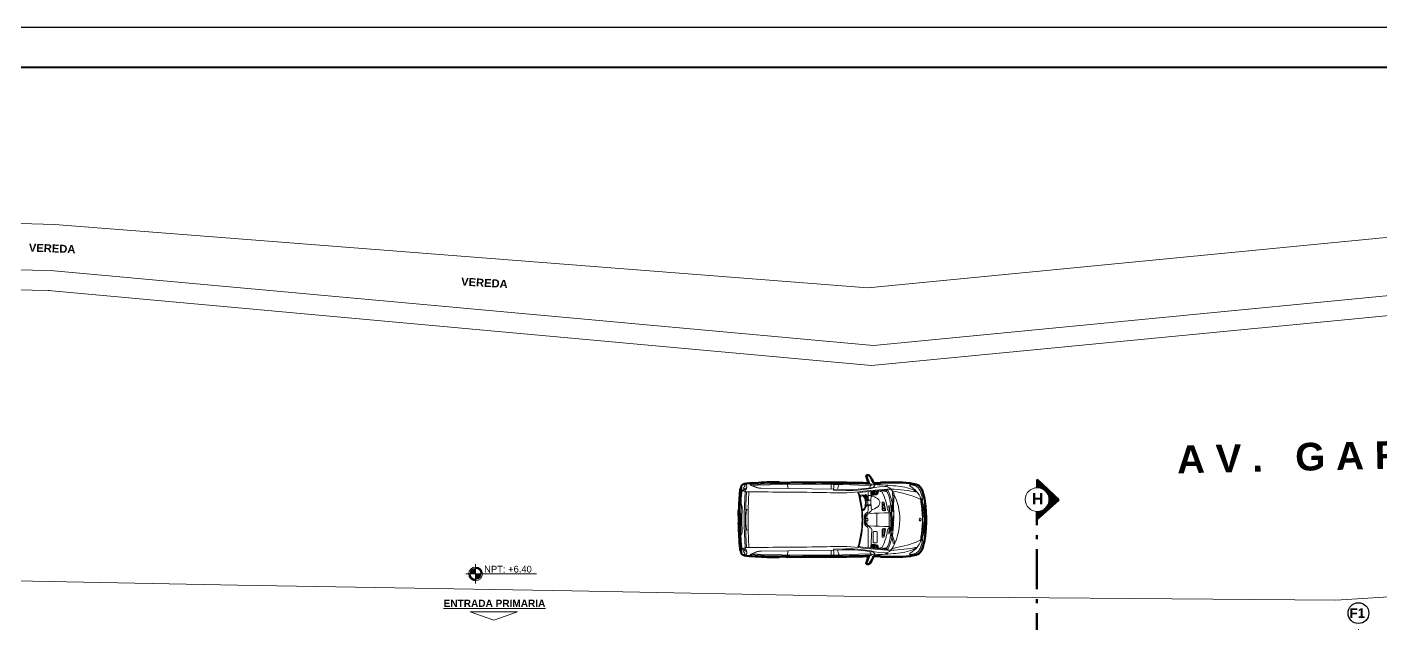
# Model space of a CAD drawing. Header units: millimetres. Extents: x 1 to 121, y 0 to 90.
# Drawn here: x 60.77 to 94.61, y 75.03 to 89.95 of the extents above; entities that cross this region are included whole.
import ezdxf
from ezdxf.enums import TextEntityAlignment as Align

# ---------------------------------------------------------------- set-up
doc = ezdxf.new("R2010")
doc.units = ezdxf.units.MM
for name, pattern in [('1CORTE', [1.5, 1, -0.25, 0, -0.25]), ('ACAD_ISO04W100', [30, 24, -3, 0, -3]), ('Dot & Dashed', [0.670278, 0.352778, -0.176389, 0, -0.141111])]:
    doc.linetypes.add(name, pattern=pattern)
for name, color, linetype, lineweight in [('1', 7, 'Continuous', 5), ('AA. Proyeccion Corte', 10, '1CORTE', 50), ('CORTE_EJE', 31, 'ACAD_ISO04W100', 80), ('Cotas varias El', 253, 'Continuous', 13), ('GRAFO 0 BLANCO', 7, 'Continuous', 0), ('GRAFO 4', 7, 'Continuous', 30), ('GRAFO01', 7, 'Continuous', 0), ('letras sr', 7, 'Continuous', 5), ('NOMBRES_Pen_No__7', 7, 'Continuous', 35), ('PISTA', 1, 'Continuous', 5), ('TEXTO 100', 7, 'Continuous', 20), ('TEXTOS-SUBTITULO', 7, 'Continuous', 30), ('VEREDA', 1, 'Continuous', 5)]:
    doc.layers.add(name, color=color, linetype=linetype, lineweight=lineweight)
doc.layers.add('Estructura – Carga', color=7, linetype='Continuous')
doc.styles.add('GENERATED_STYLE_1', font='arialbd.ttf')
doc.styles.add('JOS', font='arial.ttf', dxfattribs={"height": 1})
doc.styles.add('Santa Rosa 1 50', font='trebuc.ttf')
doc.styles.add('TURBO_BASS', font='swisseb.ttf')

# ---------------------------------------------------------------- blocks, each defined once
blk = doc.blocks.new('A$C7EDD13F0')
at = {"layer": 'GRAFO 0 BLANCO', "color": 252, "lineweight": 50, "true_color": 0x939598}
for p, q in [((1.04, 2.035), (1.018, 2.047)), ((3.191, 2.206), (3.251, 2.028)), ((3.533, 2.025), (3.372, 2.028)), ((4.68, 1.372), (4.671, 1.385)), ((4.687, 1.112), (4.68, 1.372)), ((0.01, 1.346), (0, 1.319)), ((0, 1.319), (0.003, 1.09)), ((0.003, 1.067), (0.002, 1)), ((0.003, 1.09), (0.013, 1.077)), ((0.013, 1.077), (0.003, 1.067)), ((4.68, 0.853), (4.687, 1.112)), ((0.002, 1), (0.008, 0.999)), ((4.671, 0.84), (4.68, 0.853)), ((1.018, 0.177), (1.04, 0.189)), ((3.251, 0.196), (3.191, 0.018)), ((3.372, 0.196), (3.533, 0.199))]:
    blk.add_line(p, q, dxfattribs=at)
at = {"layer": 'GRAFO 0 BLANCO', "color": 252, "true_color": 0x939598}
for p, q in [((2.373, 1.853), (2.386, 2.043)), ((3.207, 2.223), (3.284, 2.012)), ((0.061, 1.848), (0.044, 1.489)), ((0.061, 1.848), (0.063, 1.917)), ((0.069, 1.847), (0.061, 1.848)), ((0.076, 1.732), (0.067, 1.638)), ((0.071, 1.878), (0.068, 1.862)), ((0.068, 1.862), (0.086, 1.854)), ((0.071, 1.851), (0.069, 1.847)), ((0.075, 1.9), (0.071, 1.878)), ((0.085, 1.847), (0.071, 1.851)), ((0.078, 1.923), (0.075, 1.9)), ((0.087, 1.846), (0.076, 1.732)), ((0.082, 1.942), (0.078, 1.923)), ((0.088, 1.959), (0.082, 1.942)), ((0.162, 1.808), (0.085, 1.847)), ((0.086, 1.854), (0.11, 1.842)), ((0.096, 1.973), (0.088, 1.959)), ((0.109, 1.985), (0.096, 1.973)), ((0.107, 1.844), (0.109, 1.861)), ((0.126, 1.993), (0.109, 1.985)), ((0.109, 1.861), (0.113, 1.886)), ((0.11, 1.842), (0.138, 1.827)), ((0.113, 1.886), (0.12, 1.908)), ((0.135, 1.989), (0.12, 1.99)), ((0.12, 1.908), (0.133, 1.923)), ((0.144, 1.994), (0.126, 1.993)), ((0.133, 1.923), (0.149, 1.937)), ((0.133, 1.83), (0.135, 1.845)), ((0.144, 1.986), (0.135, 1.989)), ((0.135, 1.845), (0.144, 1.87)), ((0.138, 1.827), (0.158, 1.816)), ((0.178, 1.993), (0.144, 1.994)), ((0.151, 1.98), (0.144, 1.986)), ((0.144, 1.87), (0.159, 1.889)), ((0.149, 1.937), (0.158, 1.943)), ((0.156, 1.972), (0.151, 1.98)), ((0.161, 1.808), (0.153, 1.634)), ((0.158, 1.958), (0.156, 1.972)), ((0.158, 1.943), (0.158, 1.958)), ((0.158, 1.816), (0.162, 1.814)), ((0.159, 1.889), (0.175, 1.903)), ((0.161, 1.808), (0.162, 1.826)), ((0.162, 1.826), (0.168, 1.845)), ((0.179, 1.805), (0.162, 1.808)), ((0.168, 1.845), (0.182, 1.866)), ((0.175, 1.903), (0.192, 1.908)), ((0.188, 1.991), (0.178, 1.993)), ((0.253, 1.807), (0.179, 1.805)), ((0.182, 1.866), (0.195, 1.884)), ((0.193, 1.984), (0.188, 1.991)), ((0.19, 1.649), (0.197, 1.806)), ((0.192, 1.908), (0.203, 1.908)), ((0.199, 1.972), (0.193, 1.984)), ((0.195, 1.884), (0.202, 1.899)), ((0.203, 1.957), (0.199, 1.972)), ((0.202, 1.899), (0.206, 1.927)), ((0.206, 1.927), (0.203, 1.957)), ((0.253, 1.807), (0.237, 1.378)), ((0.287, 1.982), (0.291, 1.985)), ((0.287, 1.979), (0.287, 1.982)), ((0.287, 1.979), (0.461, 1.912)), ((0.291, 1.985), (0.406, 1.993)), ((0.357, 1.969), (0.355, 1.967)), ((0.355, 1.967), (0.355, 1.964)), ((0.355, 1.964), (0.358, 1.961)), ((0.364, 1.97), (0.357, 1.969)), ((0.357, 1.969), (0.357, 1.969)), ((0.358, 1.961), (0.458, 1.919)), ((0.471, 1.975), (0.364, 1.97)), ((0.406, 1.993), (0.552, 2.001)), ((0.458, 1.919), (0.476, 1.911)), ((1.078, 1.995), (0.471, 1.975)), ((0.476, 1.911), (0.495, 1.906)), ((0.495, 1.906), (0.524, 1.9)), ((0.552, 2.001), (0.808, 2.01)), ((0.562, 1.9), (1.238, 1.89)), ((0.808, 2.01), (1.002, 2.016)), ((1.002, 2.016), (1.282, 2.019)), ((1.602, 1.999), (1.078, 1.995)), ((1.22, 1.996), (1.221, 1.978)), ((1.221, 1.978), (1.239, 1.89)), ((1.238, 1.89), (1.829, 1.884)), ((1.282, 2.019), (1.626, 2.022)), ((1.931, 1.997), (1.602, 1.999)), ((1.626, 2.022), (2.08, 2.019)), ((1.829, 1.884), (2.374, 1.874)), ((2.362, 1.996), (1.931, 1.997)), ((2.08, 2.019), (2.431, 2.015)), ((2.318, 1.996), (2.311, 1.875)), ((2.607, 1.988), (2.362, 1.996)), ((2.685, 1.842), (2.373, 1.853)), ((2.374, 1.874), (2.598, 1.866)), ((2.431, 2.015), (2.776, 2.007)), ((2.598, 1.866), (2.718, 1.862)), ((3.01, 1.976), (2.607, 1.988)), ((2.79, 1.841), (2.685, 1.842)), ((2.718, 1.862), (2.809, 1.862)), ((2.776, 2.007), (3.163, 1.998)), ((2.872, 1.843), (2.79, 1.841)), ((2.809, 1.862), (2.909, 1.868)), ((2.985, 1.851), (2.872, 1.843)), ((2.909, 1.868), (3.161, 1.892)), ((3.051, 1.859), (2.985, 1.851)), ((3.311, 1.97), (3.01, 1.976)), ((3.316, 1.893), (3.051, 1.859)), ((3.161, 1.892), (3.313, 1.912)), ((3.163, 1.998), (3.312, 1.994)), ((3.251, 2.028), (3.253, 2.024)), ((3.301, 1.967), (3.279, 1.908)), ((3.311, 1.97), (3.301, 1.967)), ((3.311, 1.992), (3.311, 1.97)), ((3.313, 1.912), (3.401, 1.919)), ((3.341, 1.899), (3.316, 1.893)), ((3.353, 1.907), (3.341, 1.899)), ((3.41, 1.963), (3.353, 1.907)), ((3.372, 2.028), (3.377, 2.008)), ((3.377, 2.008), (3.39, 1.967)), ((3.39, 1.967), (3.41, 1.963)), ((3.401, 1.919), (3.521, 1.93)), ((3.42, 2.027), (3.406, 1.99)), ((3.406, 1.99), (3.41, 1.963)), ((3.521, 1.93), (3.647, 1.943)), ((3.647, 1.943), (3.69, 1.946)), ((3.69, 1.946), (3.712, 1.949)), ((3.712, 1.949), (3.73, 1.957)), ((3.73, 1.957), (3.734, 1.965)), ((3.734, 1.965), (3.731, 1.973)), ((3.834, 1.837), (3.914, 1.819)), ((3.847, 1.778), (3.844, 1.73)), ((3.844, 1.73), (3.855, 1.724)), ((3.859, 1.786), (3.847, 1.778)), ((3.855, 1.724), (3.858, 1.489)), ((3.877, 1.781), (3.859, 1.786)), ((3.871, 1.484), (3.89, 1.716)), ((3.882, 1.776), (3.877, 1.781)), ((3.883, 1.727), (3.882, 1.776)), ((3.89, 1.716), (3.883, 1.727)), ((3.914, 1.819), (4.108, 1.773)), ((4.108, 1.773), (4.244, 1.737)), ((4.244, 1.737), (4.364, 1.698)), ((4.278, 1.98), (4.269, 1.978)), ((4.269, 1.978), (4.269, 1.972)), ((4.269, 1.972), (4.292, 1.948)), ((4.292, 1.98), (4.278, 1.98)), ((4.312, 1.98), (4.292, 1.98)), ((4.292, 1.948), (4.329, 1.923)), ((4.347, 1.978), (4.312, 1.98)), ((4.329, 1.923), (4.368, 1.893)), ((4.385, 1.97), (4.347, 1.978)), ((4.364, 1.698), (4.436, 1.671)), ((4.368, 1.893), (4.412, 1.857)), ((4.416, 1.96), (4.385, 1.97)), ((4.412, 1.857), (4.446, 1.821)), ((4.451, 1.942), (4.416, 1.96)), ((4.446, 1.821), (4.465, 1.799)), ((4.487, 1.911), (4.451, 1.942)), ((4.465, 1.799), (4.483, 1.775)), ((4.483, 1.775), (4.51, 1.732)), ((4.518, 1.873), (4.487, 1.911)), ((4.51, 1.732), (4.541, 1.681)), ((4.54, 1.836), (4.518, 1.873)), ((4.559, 1.783), (4.54, 1.836)), ((4.587, 1.682), (4.559, 1.783)), ((0.011, 1.348), (0.021, 1.377)), ((0.022, 1.356), (0.012, 1.303)), ((0.021, 1.377), (0.022, 1.423)), ((0.022, 1.423), (0.04, 1.476)), ((0.026, 1.303), (0.022, 1.356)), ((0.04, 1.476), (0.053, 1.531)), ((0.053, 1.531), (0.054, 1.542)), ((0.054, 1.542), (0.067, 1.541)), ((0.067, 1.541), (0.055, 1.205)), ((0.067, 1.638), (0.062, 1.541)), ((0.082, 1.112), (0.087, 1.436)), ((0.153, 1.634), (0.138, 1.279)), ((0.174, 1.112), (0.182, 1.489)), ((0.182, 1.489), (0.19, 1.649)), ((0.196, 1.363), (0.183, 1.205)), ((0.237, 1.378), (0.196, 1.363)), ((0.237, 1.378), (0.238, 1.112)), ((3.753, 1.459), (3.754, 1.467)), ((3.761, 1.345), (3.753, 1.459)), ((3.754, 1.467), (3.762, 1.468)), ((3.762, 1.468), (3.779, 1.325)), ((3.841, 1.487), (3.831, 1.488)), ((3.831, 1.488), (3.839, 0.84)), ((3.856, 1.316), (3.841, 1.487)), ((3.858, 1.489), (3.864, 1.315)), ((3.88, 1.234), (3.871, 1.484)), ((4.436, 1.671), (4.493, 1.649)), ((4.493, 1.649), (4.536, 1.626)), ((4.536, 1.626), (4.549, 1.618)), ((4.541, 1.681), (4.554, 1.614)), ((4.541, 1.681), (4.549, 1.663)), ((4.549, 1.663), (4.565, 1.63)), ((4.549, 1.618), (4.559, 1.61)), ((4.558, 1.584), (4.567, 1.588)), ((4.558, 1.569), (4.558, 1.584)), ((4.559, 1.548), (4.558, 1.569)), ((4.559, 1.61), (4.565, 1.604)), ((4.565, 1.5), (4.559, 1.548)), ((4.563, 1.586), (4.569, 1.567)), ((4.565, 1.63), (4.58, 1.606)), ((4.565, 1.604), (4.567, 1.594)), ((4.574, 1.449), (4.565, 1.5)), ((4.567, 1.594), (4.567, 1.588)), ((4.567, 1.588), (4.584, 1.576)), ((4.569, 1.567), (4.582, 1.562)), ((4.569, 1.567), (4.584, 1.486)), ((4.583, 1.364), (4.574, 1.449)), ((4.58, 1.606), (4.589, 1.595)), ((4.582, 1.562), (4.589, 1.566)), ((4.582, 1.562), (4.583, 1.544)), ((4.583, 1.544), (4.597, 1.535)), ((4.593, 1.257), (4.583, 1.364)), ((4.584, 1.576), (4.6, 1.548)), ((4.584, 1.486), (4.597, 1.377)), ((4.599, 1.608), (4.587, 1.682)), ((4.589, 1.595), (4.596, 1.589)), ((4.596, 1.589), (4.601, 1.591)), ((4.597, 1.535), (4.604, 1.538)), ((4.597, 1.535), (4.611, 1.454)), ((4.597, 1.377), (4.609, 1.256)), ((4.601, 1.591), (4.599, 1.608)), ((4.6, 1.548), (4.617, 1.5)), ((4.607, 1.479), (4.622, 1.48)), ((4.611, 1.454), (4.623, 1.371)), ((4.617, 1.5), (4.628, 1.452)), ((4.623, 1.371), (4.633, 1.281)), ((4.628, 1.452), (4.642, 1.337)), ((0.012, 1.303), (0.017, 1.302)), ((0.017, 1.302), (0.02, 1.172)), ((0.02, 1.172), (0.035, 1.112)), ((0.034, 1.276), (0.026, 1.303)), ((0.034, 1.237), (0.034, 1.276)), ((0.042, 1.207), (0.034, 1.237)), ((0.061, 0.376), (0.035, 1.112)), ((0.055, 1.205), (0.042, 1.207)), ((0.043, 1.112), (0.042, 1.207)), ((0.067, 0.586), (0.043, 1.112)), ((0.055, 1.205), (0.055, 0.849)), ((0.082, 1.112), (0.087, 0.788)), ((0.138, 1.279), (0.139, 1.112)), ((0.138, 0.946), (0.139, 1.112)), ((0.174, 1.112), (0.182, 0.735)), ((0.183, 1.205), (0.181, 1.112)), ((0.183, 1.02), (0.181, 1.112)), ((0.196, 0.862), (0.183, 1.02)), ((0.237, 0.846), (0.238, 1.112)), ((3.764, 1.203), (3.761, 1.345)), ((3.764, 1.021), (3.761, 0.879)), ((3.765, 1.112), (3.764, 1.203)), ((3.765, 1.112), (3.764, 1.021)), ((3.779, 1.325), (3.785, 1.325)), ((3.785, 1.325), (3.784, 1.302)), ((3.784, 1.302), (3.791, 1.298)), ((3.791, 1.298), (3.795, 1.29)), ((3.795, 1.29), (3.796, 1.279)), ((3.796, 1.279), (3.802, 1.112)), ((3.801, 1.095), (3.802, 1.112)), ((3.81, 1.085), (3.801, 1.095)), ((3.809, 0.824), (3.81, 1.085)), ((3.85, 0.838), (3.867, 1.204)), ((3.864, 1.315), (3.856, 1.316)), ((3.867, 1.204), (3.88, 1.234)), ((4.6, 1.154), (4.593, 1.257)), ((4.6, 1.07), (4.593, 0.967)), ((4.595, 1.112), (4.596, 1.12)), ((4.595, 1.112), (4.596, 1.104)), ((4.596, 1.12), (4.598, 1.145)), ((4.596, 1.104), (4.598, 1.08)), ((4.598, 1.145), (4.6, 1.154)), ((4.598, 1.08), (4.6, 1.07)), ((4.6, 1.154), (4.606, 1.166)), ((4.6, 1.07), (4.606, 1.058)), ((4.606, 1.166), (4.616, 1.187)), ((4.606, 1.058), (4.616, 1.037)), ((4.61, 1.157), (4.608, 1.138)), ((4.608, 1.138), (4.608, 1.112)), ((4.608, 1.087), (4.608, 1.112)), ((4.61, 1.068), (4.608, 1.087)), ((4.609, 1.256), (4.614, 1.183)), ((4.609, 0.969), (4.614, 1.042)), ((4.614, 1.171), (4.61, 1.157)), ((4.614, 1.053), (4.61, 1.068)), ((4.62, 1.193), (4.614, 1.171)), ((4.62, 1.031), (4.614, 1.053)), ((4.616, 1.187), (4.624, 1.198)), ((4.616, 1.037), (4.624, 1.026)), ((4.624, 1.198), (4.63, 1.203)), ((4.624, 1.026), (4.63, 1.022)), ((4.63, 1.203), (4.634, 1.203)), ((4.63, 1.022), (4.634, 1.021)), ((4.633, 1.281), (4.636, 1.201)), ((4.633, 0.943), (4.636, 1.023)), ((4.634, 1.203), (4.64, 1.196)), ((4.634, 1.021), (4.64, 1.028)), ((4.64, 1.196), (4.645, 1.167)), ((4.64, 1.028), (4.645, 1.057)), ((4.642, 1.337), (4.649, 1.217)), ((4.645, 1.167), (4.648, 1.128)), ((4.645, 1.057), (4.648, 1.096)), ((4.648, 1.128), (4.648, 1.112)), ((4.648, 1.096), (4.648, 1.112)), ((4.649, 1.217), (4.653, 1.112)), ((4.649, 1.007), (4.653, 1.112)), ((0.011, 0.999), (0.039, 0.999)), ((0.153, 0.59), (0.138, 0.946)), ((0.182, 0.735), (0.19, 0.575)), ((0.237, 0.846), (0.196, 0.862)), ((0.253, 0.417), (0.237, 0.846)), ((3.761, 0.879), (3.753, 0.765)), ((3.753, 0.765), (3.754, 0.757)), ((3.754, 0.757), (3.762, 0.756)), ((3.762, 0.756), (3.779, 0.9)), ((3.779, 0.9), (3.785, 0.9)), ((3.784, 0.923), (3.791, 0.926)), ((3.785, 0.9), (3.784, 0.923)), ((3.791, 0.926), (3.793, 0.93)), ((3.797, 0.82), (3.793, 0.93)), ((3.802, 0.792), (3.797, 0.82)), ((3.858, 0.575), (3.802, 0.792)), ((3.891, 0.592), (3.809, 0.824)), ((3.839, 0.84), (3.85, 0.838)), ((4.565, 0.724), (4.559, 0.677)), ((4.574, 0.775), (4.565, 0.724)), ((4.569, 0.657), (4.584, 0.738)), ((4.583, 0.86), (4.574, 0.775)), ((4.582, 0.662), (4.583, 0.68)), ((4.593, 0.967), (4.583, 0.86)), ((4.583, 0.68), (4.597, 0.689)), ((4.584, 0.738), (4.597, 0.847)), ((4.597, 0.847), (4.609, 0.969)), ((4.597, 0.689), (4.611, 0.77)), ((4.597, 0.689), (4.604, 0.687)), ((4.6, 0.676), (4.617, 0.724)), ((4.607, 0.745), (4.622, 0.745)), ((4.611, 0.77), (4.623, 0.853)), ((4.617, 0.724), (4.628, 0.773)), ((4.623, 0.853), (4.633, 0.943)), ((4.628, 0.773), (4.642, 0.887)), ((4.642, 0.887), (4.649, 1.007)), ((0.069, 0.377), (0.061, 0.376)), ((0.061, 0.376), (0.063, 0.308)), ((0.076, 0.492), (0.067, 0.586)), ((0.068, 0.362), (0.086, 0.371)), ((0.071, 0.346), (0.068, 0.362)), ((0.071, 0.373), (0.069, 0.377)), ((0.085, 0.377), (0.071, 0.373)), ((0.075, 0.324), (0.071, 0.346)), ((0.087, 0.378), (0.076, 0.492)), ((0.162, 0.417), (0.085, 0.377)), ((0.086, 0.371), (0.11, 0.382)), ((0.107, 0.38), (0.109, 0.363)), ((0.109, 0.363), (0.113, 0.339)), ((0.11, 0.382), (0.138, 0.397)), ((0.113, 0.339), (0.12, 0.316)), ((0.133, 0.394), (0.135, 0.379)), ((0.135, 0.379), (0.144, 0.354)), ((0.138, 0.397), (0.158, 0.409)), ((0.144, 0.354), (0.159, 0.335)), ((0.161, 0.416), (0.153, 0.59)), ((0.158, 0.409), (0.162, 0.41)), ((0.161, 0.416), (0.162, 0.398)), ((0.179, 0.419), (0.162, 0.417)), ((0.162, 0.398), (0.168, 0.379)), ((0.168, 0.379), (0.182, 0.359)), ((0.253, 0.417), (0.179, 0.419)), ((0.182, 0.359), (0.195, 0.341)), ((0.19, 0.575), (0.197, 0.418)), ((0.195, 0.341), (0.202, 0.325)), ((1.238, 0.334), (1.829, 0.34)), ((1.829, 0.34), (2.374, 0.35)), ((2.318, 0.228), (2.311, 0.349)), ((2.685, 0.383), (2.373, 0.371)), ((2.373, 0.371), (2.386, 0.181)), ((2.374, 0.35), (2.598, 0.358)), ((2.598, 0.358), (2.718, 0.362)), ((2.79, 0.384), (2.685, 0.383)), ((2.718, 0.362), (2.809, 0.362)), ((2.872, 0.382), (2.79, 0.384)), ((2.809, 0.362), (2.909, 0.357)), ((2.985, 0.374), (2.872, 0.382)), ((2.909, 0.357), (3.161, 0.332)), ((3.051, 0.366), (2.985, 0.374)), ((3.316, 0.331), (3.051, 0.366)), ((3.834, 0.387), (3.914, 0.405)), ((3.855, 0.564), (3.858, 0.575)), ((3.861, 0.537), (3.855, 0.564)), ((3.87, 0.522), (3.861, 0.537)), ((3.87, 0.522), (3.884, 0.52)), ((3.884, 0.52), (3.903, 0.535)), ((3.891, 0.573), (3.891, 0.592)), ((3.903, 0.535), (3.891, 0.573)), ((3.914, 0.405), (4.108, 0.452)), ((4.108, 0.452), (4.244, 0.487)), ((4.244, 0.487), (4.364, 0.526)), ((4.364, 0.526), (4.436, 0.553)), ((4.368, 0.332), (4.412, 0.368)), ((4.412, 0.368), (4.446, 0.403)), ((4.436, 0.553), (4.493, 0.575)), ((4.446, 0.403), (4.465, 0.425)), ((4.465, 0.425), (4.483, 0.449)), ((4.483, 0.449), (4.51, 0.492)), ((4.518, 0.351), (4.487, 0.313)), ((4.493, 0.575), (4.536, 0.599)), ((4.51, 0.492), (4.541, 0.543)), ((4.54, 0.389), (4.518, 0.351)), ((4.536, 0.599), (4.549, 0.606)), ((4.559, 0.441), (4.54, 0.389)), ((4.541, 0.543), (4.554, 0.61)), ((4.541, 0.543), (4.549, 0.561)), ((4.549, 0.606), (4.559, 0.614)), ((4.549, 0.561), (4.565, 0.594)), ((4.559, 0.677), (4.558, 0.655)), ((4.558, 0.655), (4.558, 0.64)), ((4.558, 0.64), (4.567, 0.636)), ((4.559, 0.614), (4.565, 0.62)), ((4.587, 0.542), (4.559, 0.441)), ((4.563, 0.638), (4.569, 0.657)), ((4.565, 0.62), (4.567, 0.63)), ((4.565, 0.594), (4.58, 0.618)), ((4.567, 0.636), (4.584, 0.648)), ((4.567, 0.63), (4.567, 0.636)), ((4.569, 0.657), (4.582, 0.662)), ((4.58, 0.618), (4.589, 0.629)), ((4.582, 0.662), (4.589, 0.658)), ((4.584, 0.648), (4.6, 0.676)), ((4.599, 0.617), (4.587, 0.542)), ((4.589, 0.629), (4.596, 0.635)), ((4.596, 0.635), (4.601, 0.633)), ((4.601, 0.633), (4.599, 0.617)), ((0.078, 0.302), (0.075, 0.324)), ((0.082, 0.282), (0.078, 0.302)), ((0.088, 0.266), (0.082, 0.282)), ((0.096, 0.252), (0.088, 0.266)), ((0.109, 0.239), (0.096, 0.252)), ((0.126, 0.231), (0.109, 0.239)), ((0.12, 0.316), (0.133, 0.302)), ((0.135, 0.235), (0.12, 0.234)), ((0.144, 0.23), (0.126, 0.231)), ((0.133, 0.302), (0.149, 0.287)), ((0.144, 0.238), (0.135, 0.235)), ((0.151, 0.244), (0.144, 0.238)), ((0.178, 0.232), (0.144, 0.23)), ((0.149, 0.287), (0.158, 0.281)), ((0.156, 0.252), (0.151, 0.244)), ((0.158, 0.267), (0.156, 0.252)), ((0.158, 0.281), (0.158, 0.267)), ((0.159, 0.335), (0.175, 0.321)), ((0.175, 0.321), (0.192, 0.316)), ((0.188, 0.234), (0.178, 0.232)), ((0.193, 0.24), (0.188, 0.234)), ((0.192, 0.316), (0.203, 0.316)), ((0.199, 0.252), (0.193, 0.24)), ((0.203, 0.268), (0.199, 0.252)), ((0.202, 0.325), (0.206, 0.297)), ((0.206, 0.297), (0.203, 0.268)), ((0.287, 0.245), (0.461, 0.313)), ((0.287, 0.245), (0.287, 0.242)), ((0.287, 0.242), (0.291, 0.239)), ((0.291, 0.239), (0.406, 0.231)), ((0.355, 0.26), (0.358, 0.263)), ((0.355, 0.258), (0.355, 0.26)), ((0.357, 0.255), (0.355, 0.258)), ((0.364, 0.254), (0.357, 0.255)), ((0.357, 0.255), (0.357, 0.255)), ((0.358, 0.263), (0.458, 0.305)), ((0.471, 0.249), (0.364, 0.254)), ((0.406, 0.231), (0.552, 0.223)), ((0.458, 0.305), (0.476, 0.313)), ((1.078, 0.229), (0.471, 0.249)), ((0.476, 0.313), (0.495, 0.318)), ((0.495, 0.318), (0.524, 0.324)), ((0.552, 0.223), (0.808, 0.214)), ((0.562, 0.325), (1.238, 0.334)), ((0.808, 0.214), (1.002, 0.209)), ((1.002, 0.209), (1.282, 0.205)), ((1.602, 0.226), (1.078, 0.229)), ((1.22, 0.228), (1.221, 0.247)), ((1.221, 0.247), (1.239, 0.334)), ((1.282, 0.205), (1.626, 0.202)), ((1.931, 0.227), (1.602, 0.226)), ((1.626, 0.202), (2.08, 0.205)), ((2.362, 0.228), (1.931, 0.227)), ((2.08, 0.205), (2.431, 0.21)), ((2.607, 0.236), (2.362, 0.228)), ((2.431, 0.21), (2.776, 0.218)), ((3.01, 0.248), (2.607, 0.236)), ((2.776, 0.218), (3.163, 0.226)), ((3.311, 0.255), (3.01, 0.248)), ((3.161, 0.332), (3.313, 0.312)), ((3.163, 0.226), (3.312, 0.23)), ((3.207, 0.002), (3.284, 0.212)), ((3.251, 0.196), (3.253, 0.201)), ((3.301, 0.258), (3.279, 0.316)), ((3.311, 0.255), (3.301, 0.258)), ((3.311, 0.232), (3.311, 0.255)), ((3.313, 0.312), (3.401, 0.305)), ((3.341, 0.326), (3.316, 0.331)), ((3.353, 0.317), (3.341, 0.326)), ((3.41, 0.261), (3.353, 0.317)), ((3.372, 0.196), (3.377, 0.216)), ((3.377, 0.216), (3.39, 0.257)), ((3.39, 0.257), (3.41, 0.261)), ((3.401, 0.305), (3.521, 0.294)), ((3.406, 0.235), (3.41, 0.261)), ((3.42, 0.197), (3.406, 0.235)), ((3.521, 0.294), (3.647, 0.282)), ((3.647, 0.282), (3.69, 0.278)), ((3.69, 0.278), (3.712, 0.276)), ((3.712, 0.276), (3.73, 0.267)), ((3.73, 0.267), (3.734, 0.259)), ((3.734, 0.259), (3.731, 0.251)), ((4.269, 0.252), (4.292, 0.276)), ((4.269, 0.247), (4.269, 0.252)), ((4.278, 0.244), (4.269, 0.247)), ((4.292, 0.244), (4.278, 0.244)), ((4.292, 0.276), (4.329, 0.302)), ((4.312, 0.244), (4.292, 0.244)), ((4.347, 0.247), (4.312, 0.244)), ((4.329, 0.302), (4.368, 0.332)), ((4.385, 0.255), (4.347, 0.247)), ((4.416, 0.264), (4.385, 0.255)), ((4.451, 0.283), (4.416, 0.264)), ((4.487, 0.313), (4.451, 0.283))]:
    blk.add_line(p, q, dxfattribs=at)
at = {"layer": 'GRAFO 0 BLANCO', "color": 252, "ltscale": 0.005, "true_color": 0x939598}
for p, q in [((3.156, 1.733), (3.175, 1.746)), ((3.156, 1.726), (3.156, 1.733)), ((3.196, 1.664), (3.156, 1.726)), ((3.175, 1.746), (3.184, 1.745)), ((3.184, 1.745), (3.219, 1.681)), ((3.242, 1.817), (3.242, 1.625)), ((3.242, 1.716), (3.314, 1.719)), ((3.31, 1.824), (3.316, 1.671)), ((3.318, 1.682), (3.327, 1.701)), ((3.334, 1.728), (3.327, 1.701)), ((3.327, 1.701), (3.342, 1.704)), ((3.334, 1.826), (3.334, 1.728)), ((3.334, 1.728), (3.382, 1.729)), ((3.342, 1.704), (3.4, 1.682)), ((3.345, 1.749), (3.347, 1.817)), ((3.423, 1.751), (3.345, 1.749)), ((3.347, 1.817), (3.475, 1.806)), ((3.372, 1.815), (3.37, 1.749)), ((3.382, 1.729), (3.408, 1.731)), ((3.401, 1.812), (3.398, 1.75)), ((3.408, 1.731), (3.446, 1.737)), ((3.417, 1.833), (3.505, 1.825)), ((3.451, 1.755), (3.423, 1.751)), ((3.427, 1.81), (3.424, 1.751)), ((3.446, 1.737), (3.469, 1.746)), ((3.457, 1.808), (3.451, 1.755)), ((3.468, 1.765), (3.451, 1.755)), ((3.476, 1.772), (3.468, 1.765)), ((3.469, 1.746), (3.482, 1.757)), ((3.475, 1.806), (3.479, 1.803)), ((3.481, 1.785), (3.476, 1.772)), ((3.479, 1.803), (3.481, 1.796)), ((3.481, 1.796), (3.481, 1.785)), ((3.482, 1.757), (3.491, 1.772)), ((3.491, 1.772), (3.493, 1.789)), ((3.493, 1.789), (3.494, 1.826)), ((3.505, 1.825), (3.537, 1.819)), ((3.537, 1.819), (3.565, 1.815)), ((3.565, 1.815), (3.581, 1.81)), ((3.576, 1.845), (3.598, 1.831)), ((3.581, 1.81), (3.594, 1.799)), ((3.594, 1.799), (3.601, 1.787)), ((3.598, 1.831), (3.635, 1.824)), ((3.601, 1.787), (3.64, 1.696)), ((3.635, 1.824), (3.674, 1.824)), ((3.64, 1.696), (3.659, 1.639)), ((3.674, 1.824), (3.701, 1.824)), ((3.701, 1.824), (3.727, 1.776)), ((3.727, 1.776), (3.763, 1.681)), ((3.179, 1.63), (3.216, 1.593)), ((3.205, 1.459), (3.18, 1.436)), ((3.196, 1.664), (3.219, 1.681)), ((3.209, 1.654), (3.196, 1.664)), ((3.222, 1.481), (3.205, 1.459)), ((3.209, 1.654), (3.221, 1.661)), ((3.246, 1.59), (3.209, 1.654)), ((3.216, 1.593), (3.222, 1.584)), ((3.218, 1.59), (3.258, 1.59)), ((3.219, 1.681), (3.221, 1.661)), ((3.221, 1.661), (3.257, 1.598)), ((3.222, 1.584), (3.23, 1.57)), ((3.231, 1.502), (3.222, 1.481)), ((3.225, 1.487), (3.307, 1.487)), ((3.23, 1.57), (3.233, 1.553)), ((3.234, 1.53), (3.231, 1.502)), ((3.233, 1.553), (3.234, 1.53)), ((3.242, 1.45), (3.241, 1.352)), ((3.242, 1.45), (3.248, 1.462)), ((3.248, 1.462), (3.292, 1.463)), ((3.258, 1.59), (3.257, 1.603)), ((3.257, 1.603), (3.292, 1.603)), ((3.292, 1.603), (3.298, 1.597)), ((3.292, 1.463), (3.302, 1.472)), ((3.298, 1.597), (3.306, 1.585)), ((3.302, 1.472), (3.309, 1.493)), ((3.305, 1.565), (3.309, 1.645)), ((3.313, 1.415), (3.305, 1.565)), ((3.309, 1.645), (3.318, 1.682)), ((3.322, 1.375), (3.313, 1.415)), ((3.337, 1.366), (3.322, 1.375)), ((3.327, 1.372), (3.327, 1.37)), ((3.327, 1.37), (3.327, 1.35)), ((3.352, 1.368), (3.337, 1.366)), ((3.396, 1.383), (3.352, 1.368)), ((3.438, 1.406), (3.396, 1.383)), ((3.4, 1.682), (3.438, 1.66)), ((3.438, 1.66), (3.472, 1.638)), ((3.478, 1.436), (3.438, 1.406)), ((3.472, 1.638), (3.504, 1.606)), ((3.506, 1.467), (3.478, 1.436)), ((3.504, 1.606), (3.525, 1.576)), ((3.524, 1.498), (3.506, 1.467)), ((3.531, 1.532), (3.524, 1.498)), ((3.525, 1.576), (3.531, 1.557)), ((3.531, 1.557), (3.531, 1.532)), ((3.59, 1.546), (3.588, 1.534)), ((3.588, 1.534), (3.593, 1.368)), ((3.597, 1.55), (3.59, 1.546)), ((3.593, 1.368), (3.594, 1.357)), ((3.594, 1.357), (3.598, 1.348)), ((3.596, 1.494), (3.595, 1.486)), ((3.595, 1.486), (3.598, 1.374)), ((3.6, 1.501), (3.596, 1.494)), ((3.596, 1.468), (3.643, 1.468)), ((3.607, 1.551), (3.597, 1.55)), ((3.597, 1.426), (3.652, 1.426)), ((3.598, 1.389), (3.657, 1.389)), ((3.598, 1.374), (3.6, 1.369)), ((3.602, 1.504), (3.6, 1.501)), ((3.6, 1.369), (3.603, 1.362)), ((3.607, 1.505), (3.602, 1.504)), ((3.603, 1.362), (3.607, 1.357)), ((3.619, 1.548), (3.607, 1.551)), ((3.615, 1.505), (3.607, 1.505)), ((3.607, 1.357), (3.616, 1.353)), ((3.624, 1.501), (3.615, 1.505)), ((3.63, 1.542), (3.619, 1.548)), ((3.632, 1.495), (3.624, 1.501)), ((3.636, 1.534), (3.63, 1.542)), ((3.637, 1.487), (3.632, 1.495)), ((3.665, 1.398), (3.636, 1.534)), ((3.643, 1.471), (3.637, 1.487)), ((3.654, 1.419), (3.643, 1.471)), ((3.644, 1.35), (3.653, 1.354)), ((3.653, 1.354), (3.657, 1.36)), ((3.658, 1.378), (3.654, 1.419)), ((3.657, 1.36), (3.658, 1.378)), ((3.659, 1.639), (3.679, 1.579)), ((3.669, 1.367), (3.665, 1.398)), ((3.669, 1.349), (3.669, 1.367)), ((3.679, 1.579), (3.701, 1.499)), ((3.701, 1.499), (3.712, 1.445)), ((3.712, 1.445), (3.717, 1.405)), ((3.717, 1.405), (3.722, 1.371)), ((3.722, 1.371), (3.727, 1.353)), ((3.763, 1.681), (3.789, 1.565)), ((3.789, 1.565), (3.81, 1.448)), ((3.81, 1.448), (3.825, 1.308)), ((3.144, 1.134), (3.143, 1.112)), ((3.144, 1.091), (3.143, 1.112)), ((3.146, 1.166), (3.144, 1.134)), ((3.146, 1.059), (3.144, 1.091)), ((3.149, 1.201), (3.146, 1.166)), ((3.149, 1.023), (3.146, 1.059)), ((3.158, 1.241), (3.149, 1.201)), ((3.158, 0.983), (3.149, 1.023)), ((3.167, 1.257), (3.158, 1.241)), ((3.158, 1.241), (3.168, 1.244)), ((3.192, 1.278), (3.167, 1.257)), ((3.168, 1.244), (3.175, 1.244)), ((3.172, 1.112), (3.172, 1.244)), ((3.172, 1.112), (3.172, 0.98)), ((3.175, 1.244), (3.182, 1.241)), ((3.182, 1.241), (3.196, 1.215)), ((3.185, 1.112), (3.185, 1.138)), ((3.185, 1.138), (3.23, 1.138)), ((3.185, 1.112), (3.185, 1.086)), ((3.185, 1.086), (3.23, 1.086)), ((3.219, 1.302), (3.192, 1.278)), ((3.196, 1.215), (3.209, 1.171)), ((3.196, 1.01), (3.209, 1.053)), ((3.216, 1.247), (3.209, 1.171)), ((3.209, 1.171), (3.214, 1.138)), ((3.209, 1.053), (3.214, 1.086)), ((3.216, 0.977), (3.209, 1.053)), ((3.215, 1.229), (3.222, 1.248)), ((3.22, 1.26), (3.216, 1.247)), ((3.23, 1.319), (3.219, 1.302)), ((3.232, 1.271), (3.22, 1.26)), ((3.222, 1.248), (3.232, 1.254)), ((3.239, 1.333), (3.23, 1.319)), ((3.23, 1.138), (3.23, 1.112)), ((3.23, 1.086), (3.23, 1.112)), ((3.247, 1.281), (3.232, 1.271)), ((3.232, 1.254), (3.259, 1.262)), ((3.241, 1.352), (3.239, 1.333)), ((3.27, 1.292), (3.247, 1.281)), ((3.259, 1.262), (3.391, 1.272)), ((3.309, 1.322), (3.27, 1.292)), ((3.321, 1.336), (3.309, 1.322)), ((3.327, 1.35), (3.321, 1.336)), ((3.391, 1.272), (3.513, 1.277)), ((3.46, 1.275), (3.46, 1.112)), ((3.46, 0.95), (3.46, 1.112)), ((3.513, 1.277), (3.641, 1.28)), ((3.598, 1.348), (3.609, 1.34)), ((3.609, 1.34), (3.629, 1.335)), ((3.616, 1.353), (3.63, 1.351)), ((3.629, 1.335), (3.647, 1.335)), ((3.63, 1.351), (3.644, 1.35)), ((3.641, 1.28), (3.762, 1.282)), ((3.647, 1.335), (3.661, 1.341)), ((3.661, 1.341), (3.669, 1.349)), ((3.727, 1.353), (3.742, 1.336)), ((3.742, 1.336), (3.756, 1.322)), ((3.756, 1.322), (3.761, 1.319)), ((3.826, 1.267), (3.817, 1.266)), ((3.817, 1.266), (3.817, 1.221)), ((3.817, 1.221), (3.829, 1.221)), ((3.829, 1.197), (3.82, 1.198)), ((3.82, 1.198), (3.82, 1.15)), ((3.82, 1.15), (3.832, 1.15)), ((3.82, 1.074), (3.832, 1.075)), ((3.82, 1.026), (3.82, 1.074)), ((3.829, 1.027), (3.82, 1.026)), ((3.825, 1.308), (3.826, 1.267)), ((3.829, 1.221), (3.829, 1.197)), ((3.829, 1.003), (3.829, 1.027)), ((3.832, 1.15), (3.832, 1.112)), ((3.832, 1.075), (3.832, 1.112)), ((3.158, 0.983), (3.168, 0.98)), ((3.167, 0.967), (3.158, 0.983)), ((3.192, 0.946), (3.167, 0.967)), ((3.168, 0.98), (3.175, 0.98)), ((3.175, 0.98), (3.182, 0.983)), ((3.182, 0.983), (3.196, 1.01)), ((3.219, 0.922), (3.192, 0.946)), ((3.215, 0.995), (3.222, 0.976)), ((3.22, 0.965), (3.216, 0.977)), ((3.23, 0.905), (3.219, 0.922)), ((3.232, 0.954), (3.22, 0.965)), ((3.222, 0.976), (3.232, 0.971)), ((3.239, 0.891), (3.23, 0.905)), ((3.232, 0.971), (3.259, 0.962)), ((3.247, 0.944), (3.232, 0.954)), ((3.241, 0.872), (3.239, 0.891)), ((3.242, 0.408), (3.241, 0.872)), ((3.27, 0.932), (3.247, 0.944)), ((3.259, 0.962), (3.391, 0.952)), ((3.309, 0.902), (3.27, 0.932)), ((3.321, 0.888), (3.309, 0.902)), ((3.31, 0.401), (3.327, 0.855)), ((3.327, 0.874), (3.321, 0.888)), ((3.327, 0.855), (3.327, 0.874)), ((3.364, 0.553), (3.364, 0.793)), ((3.384, 0.813), (3.447, 0.813)), ((3.391, 0.952), (3.513, 0.947)), ((3.467, 0.793), (3.467, 0.553)), ((3.513, 0.947), (3.641, 0.945)), ((3.588, 0.691), (3.593, 0.857)), ((3.59, 0.678), (3.588, 0.691)), ((3.597, 0.674), (3.59, 0.678)), ((3.593, 0.857), (3.594, 0.867)), ((3.594, 0.867), (3.598, 0.876)), ((3.595, 0.738), (3.598, 0.85)), ((3.596, 0.731), (3.595, 0.738)), ((3.596, 0.757), (3.643, 0.757)), ((3.6, 0.723), (3.596, 0.731)), ((3.597, 0.798), (3.652, 0.798)), ((3.598, 0.876), (3.609, 0.884)), ((3.598, 0.85), (3.6, 0.855)), ((3.598, 0.835), (3.657, 0.835)), ((3.6, 0.855), (3.603, 0.862)), ((3.602, 0.721), (3.6, 0.723)), ((3.607, 0.719), (3.602, 0.721)), ((3.603, 0.862), (3.607, 0.867)), ((3.607, 0.867), (3.616, 0.871)), ((3.615, 0.719), (3.607, 0.719)), ((3.609, 0.884), (3.629, 0.889)), ((3.624, 0.723), (3.615, 0.719)), ((3.616, 0.871), (3.63, 0.873)), ((3.63, 0.682), (3.619, 0.676)), ((3.632, 0.729), (3.624, 0.723)), ((3.629, 0.889), (3.647, 0.889)), ((3.63, 0.873), (3.644, 0.874)), ((3.636, 0.691), (3.63, 0.682)), ((3.637, 0.737), (3.632, 0.729)), ((3.665, 0.826), (3.636, 0.691)), ((3.643, 0.753), (3.637, 0.737)), ((3.641, 0.945), (3.762, 0.942)), ((3.654, 0.806), (3.643, 0.753)), ((3.644, 0.874), (3.653, 0.87)), ((3.647, 0.889), (3.661, 0.883)), ((3.653, 0.87), (3.657, 0.865)), ((3.658, 0.846), (3.654, 0.806)), ((3.657, 0.865), (3.658, 0.846)), ((3.661, 0.883), (3.669, 0.875)), ((3.669, 0.857), (3.665, 0.826)), ((3.669, 0.875), (3.669, 0.857)), ((3.679, 0.645), (3.701, 0.725)), ((3.701, 0.725), (3.712, 0.779)), ((3.712, 0.779), (3.717, 0.82)), ((3.717, 0.82), (3.722, 0.853)), ((3.722, 0.853), (3.727, 0.872)), ((3.727, 0.872), (3.742, 0.889)), ((3.742, 0.889), (3.756, 0.902)), ((3.756, 0.902), (3.761, 0.906)), ((3.789, 0.659), (3.808, 0.767)), ((3.814, 0.811), (3.825, 0.917)), ((3.817, 0.958), (3.817, 1.003)), ((3.817, 1.003), (3.829, 1.003)), ((3.826, 0.958), (3.817, 0.958)), ((3.825, 0.917), (3.826, 0.958)), ((3.334, 0.398), (3.334, 0.496)), ((3.334, 0.496), (3.382, 0.495)), ((3.423, 0.473), (3.345, 0.476)), ((3.345, 0.476), (3.347, 0.407)), ((3.347, 0.407), (3.475, 0.418)), ((3.372, 0.409), (3.37, 0.475)), ((3.382, 0.495), (3.408, 0.493)), ((3.447, 0.533), (3.384, 0.533)), ((3.401, 0.412), (3.398, 0.474)), ((3.408, 0.493), (3.446, 0.487)), ((3.417, 0.391), (3.505, 0.399)), ((3.451, 0.469), (3.423, 0.473)), ((3.427, 0.414), (3.424, 0.473)), ((3.446, 0.487), (3.469, 0.479)), ((3.457, 0.417), (3.451, 0.469)), ((3.468, 0.46), (3.451, 0.469)), ((3.476, 0.452), (3.468, 0.46)), ((3.469, 0.479), (3.482, 0.467)), ((3.475, 0.418), (3.479, 0.421)), ((3.481, 0.439), (3.476, 0.452)), ((3.479, 0.421), (3.481, 0.428)), ((3.481, 0.428), (3.481, 0.439)), ((3.482, 0.467), (3.491, 0.452)), ((3.491, 0.452), (3.493, 0.436)), ((3.493, 0.436), (3.494, 0.398)), ((3.505, 0.399), (3.537, 0.405)), ((3.537, 0.405), (3.565, 0.409)), ((3.565, 0.409), (3.581, 0.414)), ((3.576, 0.379), (3.598, 0.394)), ((3.581, 0.414), (3.594, 0.425)), ((3.594, 0.425), (3.601, 0.438)), ((3.607, 0.673), (3.597, 0.674)), ((3.598, 0.394), (3.635, 0.4)), ((3.601, 0.438), (3.64, 0.529)), ((3.619, 0.676), (3.607, 0.673)), ((3.635, 0.4), (3.674, 0.4)), ((3.64, 0.529), (3.659, 0.585)), ((3.659, 0.585), (3.679, 0.645)), ((3.674, 0.4), (3.701, 0.4)), ((3.701, 0.4), (3.727, 0.448)), ((3.727, 0.448), (3.763, 0.543)), ((3.763, 0.543), (3.789, 0.659))]:
    blk.add_line(p, q, dxfattribs=at)
at = {"layer": 'GRAFO 0 BLANCO', "color": 252, "lineweight": 50, "true_color": 0x939598}
for centre, radius, start, end in [((0.887, -3.682), 5.731, 88.6861, 94.7322), ((1.985, -47.757), 49.801, 88.5424, 91.0865), ((3.2, 2.21), 0.00978, 104.2235, 204.806), ((3.227, 2.139), 0.0856, 82.6683, 109.7478), ((3.23, 2.149), 0.0757, 47.886, 84.2079), ((2.907, 1.901), 0.481, 15.2541, 39.1291), ((3.591, 1.926), 0.115, 84.8191, 120.2277), ((3.845, -3.249), 5.295, 85.4091, 92.6424), ((7.236, 1.151), 7.229, 174.4893, 178.4546), ((0.168, 1.845), 0.128, 145.7075, 179.8648), ((0.154, 1.919), 0.0907, 103.8372, 181.3833), ((0.401, 0.409), 1.621, 89.5586, 99.5679), ((4.239, 1.884), 0.148, 61.0225, 78.1689), ((4.287, 1.526), 0.488, 66.4515, 87.2548), ((4.408, 1.811), 0.178, 23.741, 65.4484), ((3.324, 1.372), 1.347, 0.5196, 22.2717), ((7.236, 1.073), 7.229, 180.5863, 185.5107), ((3.324, 0.852), 1.347, 337.7283, 359.4804), ((0.168, 0.38), 0.128, 180.1352, 214.2925), ((4.408, 0.413), 0.178, 294.5516, 336.259), ((0.154, 0.305), 0.0907, 178.6167, 256.1628), ((0.401, 1.816), 1.621, 260.4321, 270.4414), ((0.887, 5.907), 5.731, 265.2678, 271.3139), ((1.985, 49.981), 49.801, 268.9135, 271.4576), ((3.2, 0.014), 0.00978, 155.194, 255.7765), ((3.227, 0.085), 0.0856, 250.2522, 277.3317), ((3.23, 0.075), 0.0757, 275.7921, 312.114), ((2.907, 0.323), 0.481, 320.8709, 344.7459), ((3.591, 0.298), 0.115, 239.7723, 275.1809), ((3.845, 5.474), 5.295, 267.3576, 274.5909), ((4.239, 0.341), 0.148, 281.8311, 298.9775), ((4.287, 0.698), 0.488, 272.7452, 293.5485)]:
    blk.add_arc(centre, radius, start, end, dxfattribs=at)
at = {"layer": 'GRAFO 0 BLANCO', "color": 252, "true_color": 0x939598}
for centre, radius, start, end in [((-0.691, -238.552), 240.361, 89.3123, 89.77504), ((0.551, 2.233), 0.333, 254.4482, 271.9082), ((2.5, 6.786), 5.004, 266.4903, 275.8291), ((2.831, 1.827), 0.358, 152.7685, 173.0786), ((0.86, 1.116), 2.226, 359.8965, 18.0491), ((4.052, -5.734), 7.593, 92.4205, 97.941), ((0.86, 1.116), 2.246, 359.8975, 17.3815), ((4.052, -5.734), 7.614, 91.8259, 97.8807), ((3.269, 2.028), 0.0167, 195.2436, 263.2127), ((3.282, 1.852), 0.16, 84.7308, 95.2692), ((3.296, 1.996), 0.0156, 346.8975, 88.4587), ((3.34, 2.016), 0.0373, 219.3118, 348.2773), ((3.184, -5.474), 7.467, 84.2784, 88.2964), ((3.647, 1.709), 0.234, 45.6786, 89.9805), ((2.316, 1.191), 1.562, 8.6775, 25.8822), ((3.656, -2.272), 4.151, 78.7662, 87.8751), ((2.654, 1.13), 1.375, 28.4373, 32.854), ((2.654, 1.13), 1.375, 359.2541, 26.7729), ((3.866, 0.692), 1.266, 66.1824, 87.1652), ((4.332, 1.757), 0.103, 29.79, 64.133), ((-0.018, 1.43), 0.105, 3.3488, 37.8431), ((0.86, 1.108), 2.226, 341.9509, 0.1035), ((0.86, 1.108), 2.246, 342.6185, 0.1025), ((2.654, 1.094), 1.375, 327.146, 0.7459), ((1.298, 1.131), 2.579, 350.9367, 359.5845), ((2.316, 1.191), 1.562, 357.1099, 1.3956), ((-0.018, 0.794), 0.105, 319.7226, 356.6512), ((-0.691, 240.777), 240.361, 270.22496, 270.6877), ((2.5, -4.562), 5.004, 84.1709, 93.5097), ((2.831, 0.397), 0.358, 186.9214, 207.2315), ((4.052, 7.958), 7.593, 262.059, 267.5795), ((4.052, 7.958), 7.614, 262.1193, 268.1741), ((3.647, 0.515), 0.234, 270.0195, 314.3214), ((2.457, 0.973), 1.409, 333.8041, 347.5677), ((3.656, 4.496), 4.151, 272.1249, 281.2338), ((3.866, 1.533), 1.266, 272.8348, 293.8176), ((4.332, 0.468), 0.103, 295.867, 330.21), ((0.551, -0.008), 0.333, 88.0918, 105.5518), ((3.269, 0.196), 0.0167, 96.7873, 164.7564), ((3.282, 0.372), 0.16, 264.7308, 275.2692), ((3.296, 0.229), 0.0156, 271.5413, 13.1025), ((3.34, 0.208), 0.0373, 11.7227, 140.6882), ((3.184, 7.699), 7.467, 271.7036, 275.7216)]:
    blk.add_arc(centre, radius, start, end, dxfattribs=at)
at = {"layer": 'GRAFO 0 BLANCO', "color": 252, "ltscale": 0.005, "true_color": 0x939598}
for centre, start, end in [((3.384, 0.793), 90, 180), ((3.447, 0.793), 0, 90), ((3.384, 0.553), 180, 270), ((3.447, 0.553), 270, 0)]:
    blk.add_arc(centre, 0.02, start, end, dxfattribs=at)
blk.add_ellipse((3.089, 1.53), major_axis=(0, 0.201), ratio=0.514754, start_param=3.206569, end_param=6.890435, dxfattribs=at)
at = {"layer": 'GRAFO 0 BLANCO', "color": 252, "true_color": 0x939598}
blk.add_ellipse((4.539, 1.115), major_axis=(-0.0004, 0.0321), ratio=0.670645, dxfattribs=at)
at = {"layer": 'GRAFO 0 BLANCO', "color": 252, "true_color": 0x939598, "extrusion": (0, 0, -1)}
blk.add_ellipse((4.539, 1.11), major_axis=(-0.0004, -0.0321), ratio=0.670645, dxfattribs=at)
at = {"layer": 'GRAFO 0 BLANCO', "color": 252, "ltscale": 0.005, "true_color": 0x939598}
blk.add_open_spline([(3.094, 1.351), (3.108, 1.353), (3.126, 1.367), (3.159, 1.427), (3.17, 1.476), (3.171, 1.575), (3.161, 1.625), (3.128, 1.694), (3.106, 1.709), (3.09, 1.709), (3.089, 1.709), (3.089, 1.709), (3.078, 1.709), (3.065, 1.703), (3.047, 1.682), (3.042, 1.675), (3.037, 1.666)], degree=3, knots=[3.212408, 3.212408, 3.212408, 3.212408, 3.899442, 3.899442, 4.687723, 4.687723, 5.476004, 5.476004, 6.264285, 6.264285, 6.283185, 6.283185, 6.283185, 6.827535, 6.827535, 7.034317, 7.034317, 7.034317, 7.034317], dxfattribs=at)

msp = doc.modelspace()

# ---------------------------------------------------------------- hatches: boundary and pattern name
at = {"layer": '1', "lineweight": 5}
h = msp.add_hatch(dxfattribs=at)
h.set_pattern_fill('_USER,_O', scale=0.02, angle=360, pattern_type=0)
h.set_pattern_definition([(0.373563, (29.650657, -72.97793), (0.000130397, -0.019999575), [])])
h.paths.add_polyline_path([(86.312, 78.134, -0.414214), (86.014, 77.84), (86.013, 77.634), (86.558, 78.133), (86.019, 78.639), (86.018, 78.432, -0.414214)])
at = {"layer": '1', "lineweight": 5, "true_color": 0x939598}
h = msp.add_hatch(dxfattribs=at)
h.set_pattern_fill('_USER,_O', color=252, scale=0.02, angle=360, pattern_type=0)
h.set_pattern_definition([(0.373563, (29.650657, -72.97793), (0.000130397, -0.019999575), [])])
h.paths.add_polyline_path([(86.312, 78.134, -0.414214), (86.014, 77.84), (86.013, 77.634), (86.558, 78.133), (86.019, 78.639), (86.018, 78.432, -0.414214)])
at = {"layer": 'TEXTO 100', "ltscale": 1.3}
msp.add_hatch(color=256, dxfattribs=at).paths.add_polyline_path([(71.846, 76.278), (71.812, 76.278, 0.416353), (71.984, 76.106), (71.984, 76.141, -0.416899)])
h = msp.add_hatch(color=256, dxfattribs=at)
edge = h.paths.add_edge_path()
edge.add_line((72.12, 76.278), (71.983, 76.278))
edge.add_line((71.983, 76.278), (71.983, 76.141))
edge.add_arc((71.983, 76.278), 0.137, 270, 360)
edge = h.paths.add_edge_path()
edge.add_arc((71.983, 76.278), 0.137, 90, 180)
edge.add_line((71.846, 76.278), (71.983, 76.278))
edge.add_line((71.983, 76.278), (71.983, 76.414))
edge = h.paths.add_edge_path()
edge.add_line((71.983, 76.449), (71.983, 76.414))
edge.add_arc((71.983, 76.278), 0.137, 0, 90, ccw=False)
edge.add_line((72.12, 76.278), (72.154, 76.278))
edge.add_arc((71.983, 76.278), 0.171, 0, 90)

# ---------------------------------------------------------------- linework, layer by layer
at = {"lineweight": 0}
for p, q in [((71.847, 75.332), (73.034, 75.332)), ((72.441, 75.118), (71.847, 75.332)), ((73.034, 75.332), (72.441, 75.118))]:
    msp.add_line(p, q, dxfattribs=at)
at = {"color": 7}
msp.add_lwpolyline([(0.76, 89.953), (120.76, 89.953), (120.76, -0.047), (0.76, -0.047), (0.76, 89.953)], dxfattribs=at)
at = {"color": 7, "lineweight": 40}
msp.add_lwpolyline([(1.76, 88.953), (119.76, 88.953), (119.76, 0.953), (1.76, 0.953)], close=True, dxfattribs=at)
at = {"layer": '1', "color": 7}
msp.add_circle((86.018, 78.136), 0.296, dxfattribs=at)
msp.add_circle((86.018, 78.136), 0.296, dxfattribs=at)
at = {"layer": 'AA. Proyeccion Corte', "color": 7}
msp.add_line((86.014, 71.099), (86.014, 77.84), dxfattribs=at)
at = {"layer": 'CORTE_EJE', "color": 7, "linetype": 'ACAD_ISO04W100', "ltscale": 0.8}
msp.add_lwpolyline([(86.018, 78.432), (86.019, 78.639), (86.558, 78.133), (86.013, 77.634), (86.014, 77.84)], dxfattribs=at)
msp.add_lwpolyline([(86.018, 78.432), (86.019, 78.639), (86.558, 78.133), (86.013, 77.634), (86.014, 77.84)], dxfattribs=at)
at = {"layer": 'Cotas varias El', "linetype": 'Dot & Dashed'}
msp.add_line((94.049, 73.769), (94.049, 75.037), dxfattribs=at)
at = {"layer": 'GRAFO 4', "linetype": 'Continuous'}
msp.add_circle((94.049, 75.297), 0.26, dxfattribs=at)
at = {"layer": 'PISTA', "color": 7}
for p, q in [((22.828, 86.067), (61.455, 85.019)), ((61.455, 85.019), (81.787, 83.433)), ((98.018, 85.005), (81.787, 83.433)), ((30.4, 84.43), (61.336, 83.867)), ((30.383, 83.93), (61.325, 83.367)), ((61.349, 83.866), (81.927, 81.989)), ((61.304, 83.368), (81.881, 81.491)), ((98.216, 83.568), (81.927, 81.989)), ((98.264, 83.07), (81.881, 81.491)), ((93.482, 75.62), (104.44, 76.313)), ((74.391, 75.855), (66.035, 75.994)), ((74.391, 75.855), (81.199, 75.723)), ((81.199, 75.723), (93.482, 75.62))]:
    msp.add_line(p, q, dxfattribs=at)
at = {"layer": 'TEXTO 100', "ltscale": 1.3}
msp.add_lwpolyline([(71.742, 76.278), (73.504, 76.278), (71.984, 76.278), (71.984, 76.52), (71.984, 76.036)], dxfattribs=at)
for radius in [0.171, 0.137]:
    msp.add_circle((71.983, 76.278), radius, dxfattribs=at)
at = {"layer": 'VEREDA', "color": 7}
msp.add_line((66.035, 75.994), (51.727, 76.275), dxfattribs=at)

# ---------------------------------------------------------------- block references
at = {"layer": 'Estructura – Carga', "color": 251, "true_color": 0x636466}
msp.add_blockref('A$C7EDD13F0', (78.556, 76.521), dxfattribs=at)

# ---------------------------------------------------------------- texts
at = {"insert": (94.217, 75.177), "char_height": 0.24, "width": 1.011031258713047e-14, "attachment_point": 9, "rotation": 0, "style": 'GENERATED_STYLE_1'}
msp.add_mtext('F1', dxfattribs=at)
at = {"layer": 'GRAFO01', "style": 'JOS'}
msp.add_text('NPT: +6.40', height=0.1677, rotation=0, dxfattribs=at).set_placement((72.197, 76.312))
at = {"layer": 'letras sr', "char_height": 0.2, "attachment_point": 1, "style": 'Santa Rosa 1 50'}
for insert, rotation in [((59.603, 84.585), 357.8517), ((70.411, 83.756), 356.8496)]:
    msp.add_mtext_dynamic_manual_height_columns('\\pxqc;{\\fSwis721 Ex BT|b1|i0|c0|p34;VEREDA}', width=3.60312, gutter_width=1, heights=[0], dxfattribs=dict(at, insert=insert, rotation=rotation))
at = {"layer": 'letras sr', "insert": (69.526, 75.632), "char_height": 0.18, "attachment_point": 1, "style": 'Santa Rosa 1 50'}
msp.add_mtext_dynamic_manual_height_columns('\\pxqc;{\\fSwis721 Ex BT|b1|i0|c0|p34;\\LENTRADA PRIMARIA}', width=5.85903, gutter_width=1, heights=[0], dxfattribs=at)
at = {"layer": 'NOMBRES_Pen_No__7', "style": 'GENERATED_STYLE_1'}
msp.add_text('A V .   G A R C I L A S O', height=0.69204, rotation=1.2326, dxfattribs=at).set_placement((89.522, 78.792))
at = {"layer": 'TEXTOS-SUBTITULO', "style": 'TURBO_BASS'}
msp.add_text('H', height=0.283, rotation=360, dxfattribs=at).set_placement((86.035, 78.016), align=Align.CENTER)

doc.saveas('drawing.dxf')
